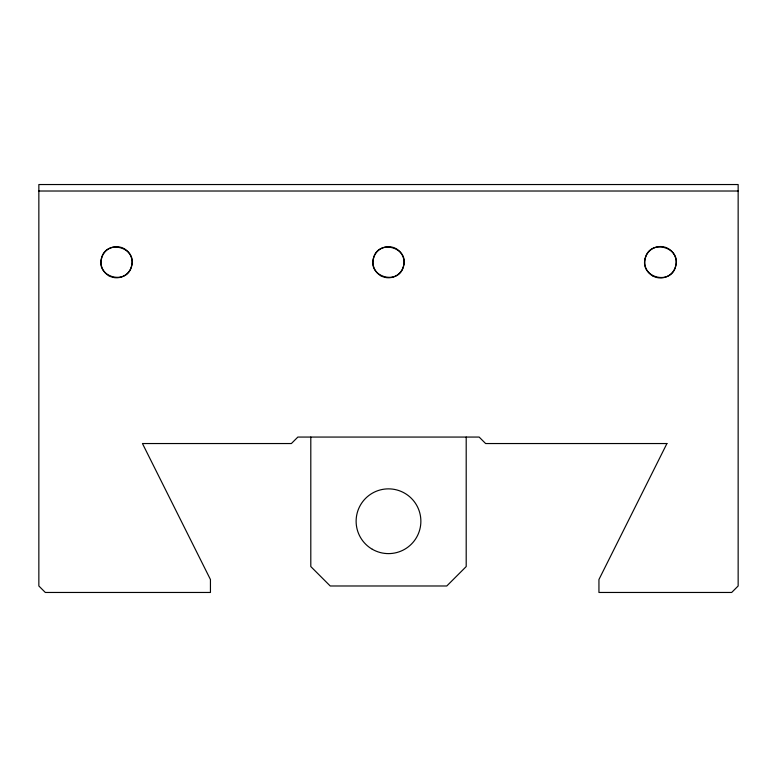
<?xml version="1.0" encoding="UTF-8"?>
<svg xmlns="http://www.w3.org/2000/svg" width="777" height="777" viewBox="0 0 777 777"><rect width="100%" height="100%" fill="white"/><g stroke="black" fill="none" stroke-linecap="round" stroke-linejoin="round"><path stroke-width="1.17" d="M38.85 191.016L738.15 191.016M466.2 437.062L466.2 566.559L446.775 585.984L330.225 585.984L310.8 566.559L310.8 437.062M101.544 258.217C95.639 277.302 127.127 285.732 131.556 266.258C137.461 247.173 105.973 238.743 101.544 258.217M373.494 258.217C367.589 277.302 399.077 285.732 403.506 266.258C409.411 247.173 377.923 238.743 373.494 258.217M645.26 258.168C639.296 277.476 671.143 286.014 675.64 266.307C681.604 246.999 649.757 238.461 645.26 258.168M666.928 443.541L598.941 579.516L598.941 592.462L731.672 592.462L738.15 585.984L738.15 184.537L38.85 184.537L38.85 585.984L45.328 592.462L210.441 592.462L210.441 579.516L142.453 443.541L291.375 443.541L297.853 437.062L479.147 437.062L485.625 443.541L666.928 443.541M372.309 549.271A32.372 32.372 0 0 0 420.872 521.241A32.372 32.372 0 0 0 372.309 493.201A32.372 32.372 0 0 0 372.309 549.271M108.78 275.699A15.54 15.54 0 0 0 132.09 262.238A15.54 15.54 0 0 0 108.78 248.776A15.54 15.54 0 0 0 108.78 275.699M380.73 275.699A15.54 15.54 0 0 0 404.04 262.238A15.54 15.54 0 0 0 380.73 248.776A15.54 15.54 0 0 0 380.73 275.699M652.593 275.854A15.725 15.725 0 0 0 676.175 262.238A15.725 15.725 0 0 0 652.593 248.621A15.725 15.725 0 0 0 652.593 275.854"/></g></svg>
